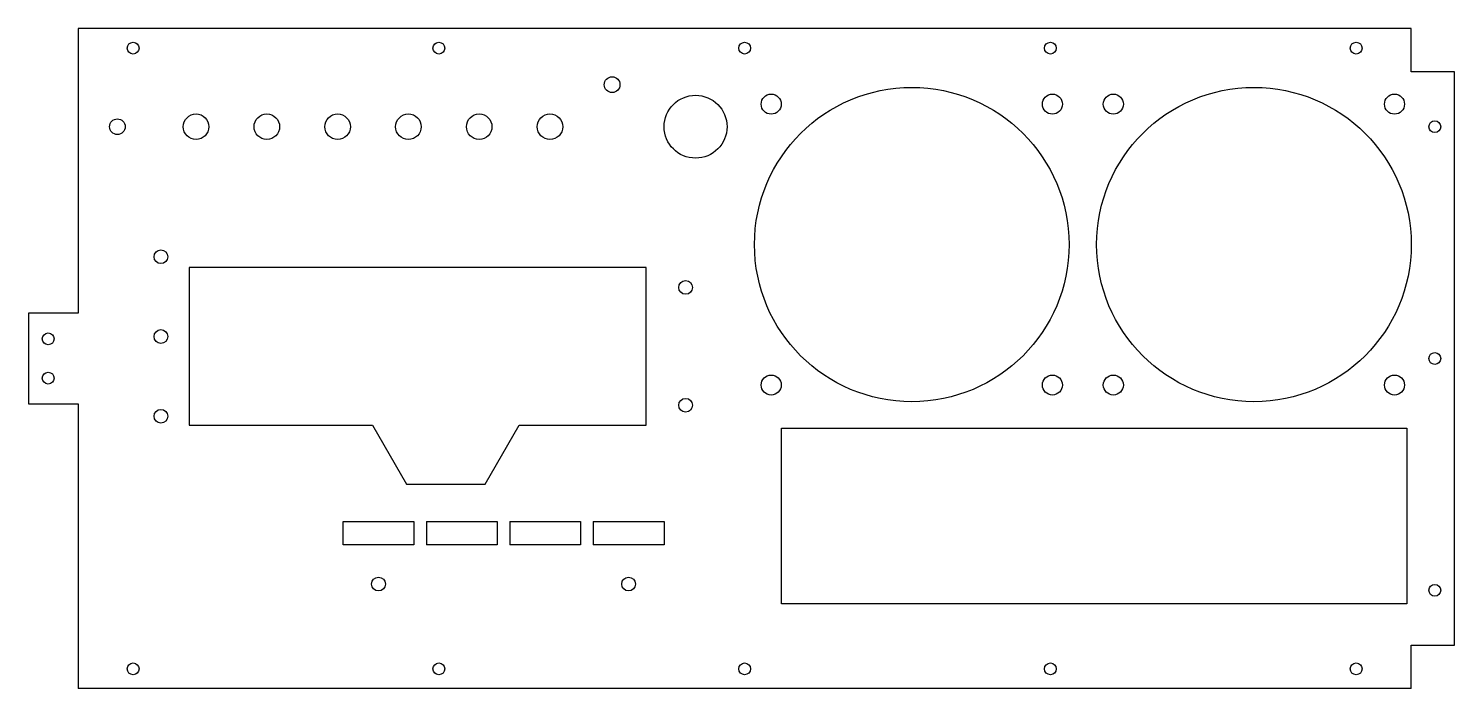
# Model space of a CAD drawing. Header units: millimetres. Extents: x -178 to 185, y -29 to 139.
import ezdxf

# ---------------------------------------------------------------- set-up
doc = ezdxf.new("R2010")
doc.units = ezdxf.units.MM
doc.layers.add('Shape2DView015', color=7, linetype='CONTINUOUS')

msp = doc.modelspace()

# ---------------------------------------------------------------- linework, layer by layer
at = {"layer": 'Shape2DView015'}
for p, q in [((174, 139.11), (-165, 139.11)), ((-165, 139.11), (-165, 66.61)), ((174, 128.11), (174, 139.11)), ((185, 128.11), (174, 128.11)), ((185, -17.89), (185, 128.11)), ((-136.73, 78.25), (-136.73, 38.15)), ((-20.5, 78.25), (-136.73, 78.25)), ((-20.5, 38.15), (-20.5, 78.25)), ((-177.6, 66.61), (-177.6, 43.61)), ((-165, 66.61), (-177.6, 66.61)), ((-177.6, 43.61), (-165, 43.61)), ((-165, 43.61), (-165, -28.89)), ((-136.73, 38.15), (-90.16, 38.15)), ((-90.16, 38.15), (-81.5, 23.15)), ((-61.5, 23.15), (-52.84, 38.15)), ((-52.84, 38.15), (-20.5, 38.15)), ((13.87, 37.4), (172.88, 37.4)), ((13.87, -7.3), (13.87, 37.4)), ((172.88, 37.4), (172.88, -7.3)), ((-81.5, 23.15), (-61.5, 23.15)), ((-97.6, 13.66), (-79.6, 13.66)), ((-97.6, 7.71), (-97.6, 13.66)), ((-79.6, 13.66), (-79.6, 7.71)), ((-76.4, 13.66), (-76.4, 7.71)), ((-76.4, 13.66), (-58.4, 13.66)), ((-58.4, 13.66), (-58.4, 7.71)), ((-55.2, 13.66), (-55.2, 7.71)), ((-55.2, 13.66), (-37.2, 13.66)), ((-37.2, 13.66), (-37.2, 7.71)), ((-34, 13.66), (-16, 13.66)), ((-34, 13.66), (-34, 7.71)), ((-16, 13.66), (-16, 7.71)), ((-79.6, 7.71), (-97.6, 7.71)), ((-58.4, 7.71), (-76.4, 7.71)), ((-37.2, 7.71), (-55.2, 7.71)), ((-16, 7.71), (-34, 7.71)), ((172.88, -7.3), (13.87, -7.3)), ((174, -28.89), (174, -17.89)), ((174, -17.89), (185, -17.89)), ((174, -28.89), (-165, -28.89))]:
    msp.add_line(p, q, dxfattribs=at)
for centre, radius in [((-151, 134.11), 1.5), ((-73.25, 134.11), 1.5), ((4.5, 134.11), 1.5), ((82.25, 134.11), 1.5), ((160, 134.11), 1.5), ((-29.2, 124.81), 2), ((47, 84.11), 40), ((134, 84.11), 40), ((-7.975, 114.11), 8), ((11.25, 119.86), 2.55), ((82.75, 119.86), 2.55), ((98.25, 119.86), 2.55), ((169.75, 119.86), 2.55), ((-155, 114.11), 2), ((-135, 114.11), 3.25), ((-117, 114.11), 3.25), ((-99, 114.11), 3.25), ((-81, 114.11), 3.25), ((-63, 114.11), 3.25), ((-45, 114.11), 3.25), ((180, 114.11), 1.5), ((-143.94, 81), 1.75), ((-10.5, 73.2), 1.75), ((-143.94, 60.7), 1.75), ((-172.6, 60.11), 1.5), ((180, 55.11), 1.5), ((-172.6, 50.11), 1.5), ((11.25, 48.36), 2.55), ((82.75, 48.36), 2.55), ((98.25, 48.36), 2.55), ((169.75, 48.36), 2.55), ((-10.5, 43.2), 1.75), ((-143.94, 40.4), 1.75), ((-88.6, -2.29), 1.75), ((-25, -2.29), 1.75), ((180, -3.89), 1.5), ((-151, -23.89), 1.5), ((-73.25, -23.89), 1.5), ((4.5, -23.89), 1.5), ((82.25, -23.89), 1.5), ((160, -23.89), 1.5)]:
    msp.add_circle(centre, radius, dxfattribs=at)

doc.saveas('drawing.dxf')
